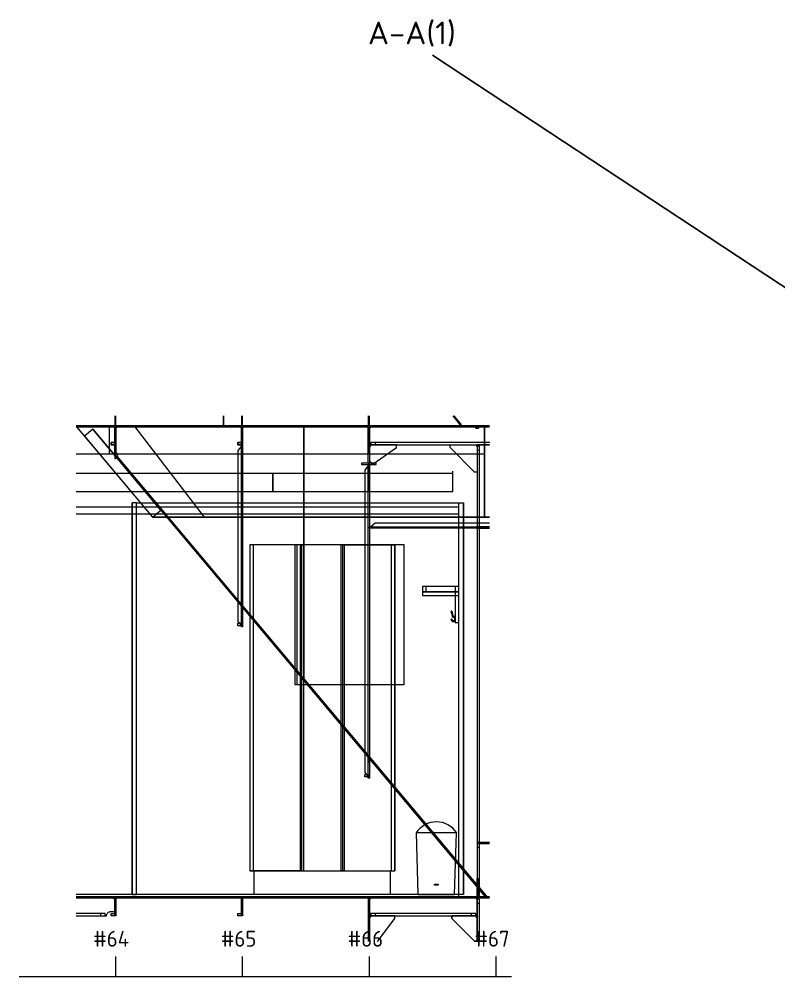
# Model space of a CAD drawing. Header units: millimetres. Extents: x -35117 to 70520, y -28859 to 27816.
# Drawn here: x -17676 to -13484, y -4517 to 802 of the extents above; entities that cross this region are included whole.
import ezdxf

# ---------------------------------------------------------------- set-up
doc = ezdxf.new("R2010")
doc.units = ezdxf.units.MM
for name, color, linetype in [('-1', 7, 'Continuous'), ('-1102', 7, 'Continuous'), ('-1109', 7, 'Continuous'), ('-1113', 7, 'Continuous'), ('-1114', 7, 'Continuous'), ('-1513', 7, 'Continuous'), ('-1602', 7, 'Continuous'), ('1', 7, 'Continuous')]:
    doc.layers.add(name, color=color, linetype=linetype)
doc.styles.add('Standard1', font='simplex.shx', dxfattribs={"height": 2.5})
doc.styles.add('Style_GOST_type_B', font='GOST type B')

msp = doc.modelspace()

# ---------------------------------------------------------------- linework, layer by layer
at = {"layer": '-1', "color": 1, "lineweight": 0}
for p, q in [((-17143.058, -4481.886), (-17143.058, -4372.511)), ((-16443.058, -4481.886), (-16443.058, -4372.511)), ((-15743.058, -4481.886), (-15743.058, -4372.511)), ((-15043.058, -4481.886), (-15043.058, -4372.511)), ((-17675.834, -4481.886), (-14958.732, -4481.886))]:
    msp.add_line(p, q, dxfattribs=at)
at = {"layer": '-1102', "color": 3, "lineweight": 0}
for p, q in [((-16549.058, -1387.83), (-16549.058, -1441.897)), ((-15080.576, -1441.897), (-17360.905, -1441.897)), ((-17360.905, -1441.996), (-15080.576, -1441.996)), ((-17143.058, -1447.896), (-17149.058, -1447.896)), ((-17149.058, -1447.896), (-17149.058, -1547.91)), ((-17143.058, -1547.91), (-17143.058, -1447.896)), ((-16549.058, -1441.897), (-15080.576, -1441.897)), ((-15148.057, -1447.896), (-15080.576, -1447.896)), ((-17149.058, -1547.91), (-17143.058, -1547.91)), ((-17149.058, -1547.91), (-17149.058, -1552.055)), ((-17149.058, -1552.055), (-17143.058, -1552.055)), ((-17149.058, -1552.055), (-17149.058, -1562.967)), ((-17149.058, -1562.967), (-17143.058, -1562.967)), ((-17149.058, -1562.967), (-17149.058, -1579.039)), ((-17149.058, -1579.039), (-17143.058, -1579.039)), ((-17149.058, -1579.039), (-17149.058, -1597.896)), ((-17143.058, -1552.055), (-17143.058, -1547.91)), ((-17143.058, -1562.967), (-17143.058, -1552.055)), ((-17143.058, -1579.039), (-17143.058, -1562.967)), ((-17143.058, -1597.896), (-17143.058, -1579.039)), ((-17149.058, -1597.896), (-17143.058, -1597.896)), ((-17149.058, -1597.896), (-17149.058, -1622.896)), ((-17149.058, -1622.896), (-17143.058, -1622.896)), ((-17143.058, -1622.896), (-17143.058, -1597.896)), ((-15943.058, -4047.896), (-17360.905, -4047.896)), ((-15943.058, -4047.896), (-15080.576, -4047.896)), ((-15943.058, -4047.896), (-15080.576, -4047.896)), ((-15749.058, -4047.896), (-15749.058, -4288.979))]:
    msp.add_line(p, q, dxfattribs=at)
for points in [[(-17360.905, -1441.897), (-16549.058, -1441.897), (-16549.058, -1387.83)], [(-17360.905, -1447.896), (-16938.059, -1447.896), (-16938.059, -1441.897), (-17360.905, -1441.897)], [(-17360.905, -1447.896), (-16583.06, -1447.896), (-16583.06, -1441.897), (-17360.905, -1441.897)], [(-16938.059, -1447.896), (-15148.057, -1447.896), (-15148.057, -1441.897), (-16938.059, -1441.897), (-16938.059, -1447.896)], [(-15080.576, -1447.896), (-16583.06, -1447.896), (-16583.06, -1441.897), (-15080.576, -1441.897)], [(-15749.058, -1647.896), (-15749.058, -1447.896), (-15743.058, -1447.896), (-15743.058, -1647.896), (-15749.058, -1647.896)], [(-15080.576, -1441.897), (-15148.057, -1441.897), (-15148.057, -1447.896)], [(-15099.418, -4037.896), (-17138.779, -1607.896), (-17143.375, -1611.754), (-15104.014, -4041.754), (-15099.418, -4037.896)], [(-17360.905, -4041.896), (-15943.058, -4041.896), (-15943.058, -4047.896)], [(-17360.905, -4047.896), (-15943.058, -4047.896), (-15943.058, -4041.896), (-17360.905, -4041.896)], [(-15080.576, -4041.896), (-15943.058, -4041.896), (-15943.058, -4047.896)], [(-15080.576, -4041.896), (-15943.058, -4041.896), (-15943.058, -4047.896)], [(-15743.058, -4288.979), (-15743.058, -4047.896), (-15749.058, -4047.896)]]:
    msp.add_lwpolyline(points, dxfattribs=at)
for points in [[(-16105.057, -1447.896), (-17133.06, -1447.896), (-17143.058, -1457.896), (-17143.058, -1591.277, -0.16022517), (-17137.125, -1593.228, -0.16017485), (-17133.506, -1598.32, -0.16017497), (-17133.616, -1604.566, -0.16014554), (-17137.412, -1609.529), (-16105.057, -2839.625), (-16105.057, -1447.896)], [(-15080.576, -1447.896), (-15138.059, -1447.896, -0.19892207), (-15140.989, -1454.967, -0.19898161), (-15148.057, -1457.896, -0.19883507), (-15155.131, -1454.967, -0.19892207), (-15158.06, -1447.896), (-16105.057, -1447.896), (-16105.057, -2839.625), (-15099.418, -4037.896), (-15095.109, -4041.896), (-15080.576, -4041.896)]]:
    msp.add_lwpolyline(points, format="xyb", dxfattribs=at)
at = {"layer": '-1109', "color": 1, "lineweight": 0}
for p, q in [((-17149.058, -1387.83), (-17149.058, -1431.896)), ((-17149.058, -1431.896), (-17143.058, -1431.896)), ((-17149.058, -1431.896), (-17149.058, -1441.897)), ((-17143.058, -1431.896), (-17143.058, -1387.83)), ((-17143.058, -1441.897), (-17143.058, -1431.896)), ((-16449.058, -1387.83), (-16449.058, -1431.896)), ((-16449.058, -1431.896), (-16443.058, -1431.896)), ((-16449.058, -1431.896), (-16449.058, -1441.897)), ((-16443.058, -1431.896), (-16443.058, -1387.83)), ((-16443.058, -1441.897), (-16443.058, -1431.896)), ((-15749.058, -1387.83), (-15749.058, -1431.896)), ((-15749.058, -1431.896), (-15743.058, -1431.896)), ((-15749.058, -1431.896), (-15749.058, -1441.897)), ((-15743.058, -1431.896), (-15743.058, -1387.83)), ((-15743.058, -1441.897), (-15743.058, -1431.896)), ((-15283.188, -1387.83), (-15244.98, -1434.18)), ((-15240.354, -1430.363), (-15275.413, -1387.83)), ((-15244.98, -1434.18), (-15240.354, -1430.363)), ((-15244.98, -1434.18), (-15238.621, -1441.897)), ((-15233.988, -1438.08), (-15240.354, -1430.363)), ((-17149.058, -1441.897), (-17143.058, -1441.897)), ((-16449.058, -1441.897), (-16443.058, -1441.897)), ((-15749.058, -1441.897), (-15743.058, -1441.897)), ((-15238.621, -1441.897), (-15233.988, -1438.08)), ((-15735.911, -1534.504), (-15735.911, -1547.896)), ((-15712.07, -1534.504), (-15735.911, -1534.504)), ((-15712.07, -1534.504), (-15712.07, -1547.896)), ((-15079.044, -1534.504), (-15712.07, -1534.504)), ((-15735.911, -1547.896), (-15712.07, -1547.896)), ((-15712.07, -1547.896), (-15080.576, -1547.896)), ((-15134.666, -1555.047), (-15148.057, -1555.047)), ((-15148.057, -1555.047), (-15148.057, -1578.883)), ((-15134.666, -1578.883), (-15148.057, -1578.883)), ((-15148.057, -1578.883), (-15148.057, -4010.91)), ((-15134.666, -1578.883), (-15134.666, -1555.047)), ((-15134.666, -4010.91), (-15134.666, -1578.883)), ((-15735.911, -2000.896), (-15080.576, -2000.896)), ((-15148.057, -2000.896), (-15148.057, -2006.896)), ((-15080.576, -2000.896), (-15148.057, -2000.896)), ((-15148.057, -2006.896), (-15080.576, -2006.896)), ((-16449.027, -2446.254), (-16443.027, -2446.254)), ((-16449.027, -2457.365), (-16449.027, -2446.254)), ((-16443.027, -2446.254), (-16443.027, -2457.365)), ((-16449.027, -2457.365), (-16443.027, -2457.365)), ((-16449.027, -2464.732), (-16449.027, -2457.365)), ((-16449.027, -2460.396), (-16443.027, -2460.396)), ((-16449.027, -2546.254), (-16449.027, -2460.396)), ((-16449.027, -2464.732), (-16443.027, -2464.732)), ((-16449.027, -2465.869), (-16449.027, -2464.732)), ((-16443.027, -2465.869), (-16449.027, -2465.869)), ((-16443.027, -2457.365), (-16443.027, -2464.732)), ((-16443.027, -2460.396), (-16443.027, -2546.254)), ((-16443.027, -2464.732), (-16443.027, -2465.869)), ((-16443.027, -2546.254), (-16449.027, -2546.254)), ((-15749.094, -3280.254), (-15743.094, -3280.254)), ((-15749.094, -3291.365), (-15749.094, -3280.254)), ((-15749.094, -3291.365), (-15743.094, -3291.365)), ((-15749.094, -3298.732), (-15749.094, -3291.365)), ((-15749.094, -3294.396), (-15743.094, -3294.396)), ((-15749.094, -3380.254), (-15749.094, -3294.396)), ((-15743.094, -3280.254), (-15743.094, -3291.365)), ((-15743.094, -3291.365), (-15743.094, -3298.732)), ((-15743.094, -3294.396), (-15743.094, -3380.254)), ((-15749.094, -3298.732), (-15743.094, -3298.732)), ((-15749.094, -3299.869), (-15749.094, -3298.732)), ((-15743.094, -3299.869), (-15749.094, -3299.869)), ((-15743.094, -3298.732), (-15743.094, -3299.869)), ((-15743.094, -3380.254), (-15749.094, -3380.254)), ((-15148.057, -4010.91), (-15134.666, -4010.91)), ((-15148.057, -4010.91), (-15148.057, -4034.746)), ((-15148.057, -4034.746), (-15134.666, -4034.746)), ((-15134.666, -4034.746), (-15134.666, -4010.91)), ((-17159.055, -4047.896), (-17360.905, -4047.896)), ((-17159.055, -4047.896), (-17360.905, -4047.896)), ((-15134.666, -4055.047), (-15148.057, -4055.047)), ((-15148.057, -4055.047), (-15148.057, -4078.883)), ((-15134.666, -4055.047), (-15148.057, -4055.047)), ((-15148.057, -4055.047), (-15148.057, -4078.883)), ((-15134.666, -4078.883), (-15148.057, -4078.883)), ((-15148.057, -4078.883), (-15148.057, -4288.979)), ((-15134.666, -4078.883), (-15148.057, -4078.883)), ((-15148.057, -4078.883), (-15148.057, -4288.979)), ((-15134.666, -4078.883), (-15134.666, -4055.047)), ((-15134.666, -4078.883), (-15134.666, -4055.047)), ((-15134.666, -4288.979), (-15134.666, -4078.883)), ((-15134.666, -4288.979), (-15134.666, -4078.883)), ((-17225.046, -4134.504), (-17360.905, -4134.504)), ((-17225.046, -4134.504), (-17360.905, -4134.504)), ((-17360.905, -4147.896), (-17225.046, -4147.896)), ((-17360.905, -4147.896), (-17225.046, -4147.896)), ((-17225.046, -4147.896), (-17225.046, -4134.504)), ((-17201.206, -4134.504), (-17225.046, -4134.504)), ((-17225.046, -4147.896), (-17225.046, -4134.504)), ((-17201.206, -4134.504), (-17225.046, -4134.504)), ((-17225.046, -4147.896), (-17201.206, -4147.896)), ((-17225.046, -4147.896), (-17201.206, -4147.896)), ((-17201.206, -4147.896), (-17201.206, -4134.504)), ((-17201.206, -4147.896), (-17201.206, -4134.504)), ((-15735.911, -4134.504), (-15735.911, -4147.896)), ((-15712.07, -4134.504), (-15735.911, -4134.504)), ((-15735.911, -4134.504), (-15735.911, -4147.896)), ((-15712.07, -4134.504), (-15735.911, -4134.504)), ((-15735.911, -4147.896), (-15712.07, -4147.896)), ((-15735.911, -4147.896), (-15712.07, -4147.896)), ((-15712.07, -4134.504), (-15712.07, -4147.896)), ((-15179.044, -4134.504), (-15712.07, -4134.504)), ((-15712.07, -4134.504), (-15712.07, -4147.896)), ((-15179.044, -4134.504), (-15712.07, -4134.504)), ((-15712.07, -4147.896), (-15179.044, -4147.896)), ((-15712.07, -4147.896), (-15179.044, -4147.896)), ((-15179.044, -4147.896), (-15179.044, -4134.504)), ((-15155.21, -4134.504), (-15179.044, -4134.504)), ((-15179.044, -4147.896), (-15179.044, -4134.504)), ((-15155.21, -4134.504), (-15179.044, -4134.504)), ((-15179.044, -4147.896), (-15155.21, -4147.896)), ((-15179.044, -4147.896), (-15155.21, -4147.896)), ((-15155.21, -4147.896), (-15155.21, -4134.504)), ((-15155.21, -4147.896), (-15155.21, -4134.504))]:
    msp.add_line(p, q, dxfattribs=at)
for points in [[(-17143.058, -1447.896), (-17143.058, -1547.896), (-17149.058, -1547.896), (-17149.058, -1447.896), (-17143.058, -1447.896)], [(-17143.058, -1547.896), (-17143.058, -1447.896), (-17149.058, -1447.896), (-17149.058, -1547.896), (-17143.058, -1547.896)], [(-16443.058, -1447.896), (-16443.058, -1547.896), (-16449.058, -1547.896), (-16449.058, -1447.896), (-16443.058, -1447.896)], [(-16443.058, -1547.896), (-16443.058, -1447.896), (-16449.058, -1447.896), (-16449.058, -1547.896), (-16443.058, -1547.896)], [(-15080.576, -1447.896), (-15733.06, -1447.896), (-15743.058, -1457.896), (-15743.058, -1547.896), (-15080.576, -1547.896)], [(-17149.058, -1547.896), (-17169.059, -1547.896), (-17169.059, -1534.504), (-17149.058, -1534.504), (-17149.058, -1547.896)], [(-17169.059, -1547.896), (-17149.058, -1547.896), (-17149.058, -1534.504), (-17169.059, -1534.504), (-17169.059, -1547.896)], [(-16449.058, -1547.896), (-16469.059, -1547.896), (-16469.059, -1534.504), (-16449.058, -1534.504), (-16449.058, -1547.896)], [(-16469.059, -1547.896), (-16449.058, -1547.896), (-16449.058, -1534.504), (-16469.059, -1534.504), (-16469.059, -1547.896)], [(-16449.058, -2545.914), (-16449.058, -1555.047), (-16469.059, -1578.883), (-16469.059, -2522.08), (-16449.058, -2545.914)], [(-16443.058, -1547.896), (-16443.058, -2553.066), (-16449.058, -2553.066), (-16449.058, -1547.896), (-16443.058, -1547.896)], [(-15080.576, -1547.896), (-15148.057, -1547.896), (-15148.057, -4041.896), (-15080.576, -4041.896)], [(-15749.058, -3379.998), (-15749.058, -1663.047), (-15769.059, -1686.883), (-15769.059, -3356.164), (-15749.058, -3379.998)], [(-15743.058, -1655.896), (-15743.058, -3387.148), (-15749.058, -3387.148), (-15749.058, -1655.896), (-15743.058, -1655.896)], [(-15080.576, -2006.896), (-15743.058, -2006.896), (-15743.058, -2000.896), (-15080.576, -2000.896)], [(-15080.576, -1980.896), (-15712.07, -1980.896), (-15735.911, -2000.896)], [(-15148.057, -1980.896), (-15148.057, -2000.896), (-15134.666, -2000.896), (-15134.666, -1980.896), (-15148.057, -1980.896)], [(-16449.027, -2546.254), (-16469.028, -2546.254), (-16469.028, -2532.861), (-16449.027, -2532.861), (-16449.027, -2546.254)], [(-15749.094, -3380.254), (-15769.095, -3380.254), (-15769.095, -3366.861), (-15749.094, -3366.861), (-15749.094, -3380.254)], [(-15080.576, -3741.896), (-15148.057, -3741.896), (-15148.057, -3747.896), (-15080.576, -3747.896)], [(-15148.057, -3747.896), (-15148.057, -3767.896), (-15134.666, -3767.896), (-15134.666, -3747.896), (-15148.057, -3747.896)], [(-17143.058, -4047.896), (-17143.058, -4147.896), (-17149.058, -4147.896), (-17149.058, -4047.896), (-17143.058, -4047.896)], [(-16443.058, -4047.896), (-16443.058, -4147.896), (-16449.058, -4147.896), (-16449.058, -4047.896), (-16443.058, -4047.896)], [(-15158.06, -4047.896), (-15733.06, -4047.896), (-15743.058, -4057.896), (-15743.058, -4147.896), (-15148.057, -4147.896), (-15148.057, -4057.896), (-15158.06, -4047.896)], [(-15158.06, -4047.896), (-15733.06, -4047.896), (-15743.058, -4057.896), (-15743.058, -4147.896), (-15148.057, -4147.896), (-15148.057, -4057.896), (-15158.06, -4047.896)], [(-15080.576, -4047.896), (-15148.057, -4047.896), (-15148.057, -4288.979)], [(-15080.576, -4047.896), (-15148.057, -4047.896), (-15148.057, -4288.979)], [(-17149.058, -4147.896), (-17169.059, -4147.896), (-17169.059, -4134.504), (-17149.058, -4134.504), (-17149.058, -4147.896)], [(-16449.058, -4147.896), (-16469.059, -4147.896), (-16469.059, -4134.504), (-16449.058, -4134.504), (-16449.058, -4147.896)]]:
    msp.add_lwpolyline(points, dxfattribs=at)
at = {"layer": '-1109', "color": 4, "lineweight": 0}
msp.add_lwpolyline([(-15148.057, -4041.896), (-15148.057, -3941.896), (-15140.061, -3941.896), (-15140.061, -4041.896), (-15148.057, -4041.896)], dxfattribs=at)
at = {"layer": '-1109', "color": 1, "lineweight": 0}
msp.add_lwpolyline([(-17360.905, -4147.896), (-17194.059, -4147.896, -0.19890422), (-17186.735, -4130.219, -0.19893077), (-17169.059, -4122.896), (-17149.058, -4122.896), (-17149.058, -4057.896), (-17159.055, -4047.896)], format="xyb", dxfattribs=at)
msp.add_lwpolyline([(-17360.905, -4147.896), (-17194.059, -4147.896, -0.19890422), (-17186.735, -4130.219, -0.19893077), (-17169.059, -4122.896), (-17149.058, -4122.896), (-17149.058, -4057.896), (-17159.055, -4047.896)], format="xyb", dxfattribs=at)
at = {"layer": '-1113', "color": 1, "lineweight": 0}
msp.add_lwpolyline([(-15706.058, -1647.896), (-15786.057, -1647.896), (-15786.057, -1655.896), (-15706.058, -1655.896), (-15706.058, -1647.896)], dxfattribs=at)
at = {"layer": '-1114', "color": 4, "lineweight": 0}
for p, q in [((-16443.058, -1447.912), (-16449.058, -1447.912)), ((-16449.058, -1447.912), (-16449.058, -1457.896)), ((-16443.058, -1457.896), (-16449.058, -1457.896)), ((-16449.058, -1457.896), (-16449.058, -1597.896)), ((-16443.058, -1457.896), (-16443.058, -1447.912)), ((-16443.058, -1597.896), (-16443.058, -1457.896)), ((-15743.058, -1447.912), (-15749.058, -1447.912)), ((-15749.058, -1447.912), (-15749.058, -1457.896)), ((-15743.058, -1457.896), (-15749.058, -1457.896)), ((-15749.058, -1457.896), (-15749.058, -1597.896)), ((-15743.058, -1457.896), (-15743.058, -1447.912)), ((-15743.058, -1597.896), (-15743.058, -1457.896)), ((-16443.058, -1547.896), (-16449.058, -1547.896)), ((-16449.058, -1547.896), (-16449.058, -1562.896)), ((-16449.058, -1562.896), (-16443.058, -1562.896)), ((-16449.058, -1562.896), (-16449.058, -1697.896)), ((-16443.058, -1562.896), (-16443.058, -1547.896)), ((-16443.058, -1697.896), (-16443.058, -1562.896)), ((-16449.058, -1597.896), (-16443.058, -1597.896)), ((-15749.058, -1597.896), (-15743.058, -1597.896)), ((-16449.058, -1697.896), (-16443.058, -1697.896)), ((-15743.058, -1655.896), (-15749.058, -1655.896)), ((-15749.058, -1655.896), (-15749.058, -1670.896)), ((-15749.058, -1670.896), (-15743.058, -1670.896)), ((-15749.058, -1670.896), (-15749.058, -1805.896)), ((-15743.058, -1670.896), (-15743.058, -1655.896)), ((-15743.058, -1805.896), (-15743.058, -1670.896)), ((-15749.058, -1805.896), (-15743.058, -1805.896)), ((-15298.057, -2006.896), (-15298.057, -2000.896)), ((-15298.057, -2000.896), (-15163.059, -2000.896)), ((-15163.059, -2006.896), (-15298.057, -2006.896)), ((-15163.059, -2006.896), (-15163.059, -2000.896)), ((-15163.059, -2000.896), (-15148.057, -2000.896)), ((-15148.057, -2006.896), (-15163.059, -2006.896)), ((-15148.057, -2000.896), (-15148.057, -2006.896)), ((-15743.058, -4157.896), (-15743.058, -4287.896)), ((-15743.058, -4157.896), (-15743.058, -4287.896))]:
    msp.add_line(p, q, dxfattribs=at)
for points in [[(-15743.058, -1557.896), (-15743.058, -1637.896), (-15733.06, -1647.896), (-15716.056, -1647.896), (-15593.058, -1562.896), (-15593.058, -1547.896), (-15733.06, -1547.896), (-15743.058, -1557.896)], [(-15148.057, -1557.896), (-15148.057, -1697.896), (-15163.059, -1697.896), (-15298.057, -1562.896), (-15298.057, -1547.896), (-15158.06, -1547.896), (-15148.057, -1557.896)], [(-15699.253, -4288.979), (-15603.055, -4162.896), (-15603.055, -4147.896), (-15733.06, -4147.896), (-15743.058, -4157.896)], [(-15699.253, -4288.979), (-15603.055, -4162.896), (-15603.055, -4147.896), (-15733.06, -4147.896), (-15743.058, -4157.896)], [(-15148.057, -4157.896), (-15148.057, -4287.896), (-15163.059, -4287.896), (-15288.059, -4162.896), (-15288.059, -4147.896), (-15158.06, -4147.896), (-15148.057, -4157.896)], [(-15158.06, -4147.896), (-15288.059, -4147.896), (-15288.059, -4162.896), (-15163.059, -4287.896), (-15148.057, -4287.896), (-15148.057, -4157.896), (-15158.06, -4147.896)]]:
    msp.add_lwpolyline(points, dxfattribs=at)
at = {"layer": '-1513', "color": 34, "lineweight": 0}
for p, q in [((-17360.905, -1441.781), (-15080.576, -1441.567)), ((-15107.914, -1447.561), (-17360.905, -1447.561)), ((-17269.523, -1461.445), (-16893.967, -1908.941)), ((-17178.696, -1447.561), (-17178.696, -1597.561)), ((-17149.058, -1447.561), (-17178.696, -1447.561)), ((-17149.058, -1597.561), (-17149.058, -1447.561)), ((-15108.103, -1447.561), (-15108.103, -1447.564)), ((-15080.576, -1447.561), (-15108.103, -1447.561)), ((-15108.103, -1447.564), (-15108.103, -1947.564)), ((-15108.103, -1447.564), (-15080.576, -1447.564)), ((-15107.914, -1597.561), (-15107.914, -1447.561)), ((-15107.877, -1447.561), (-15107.914, -1447.561)), ((-15107.877, -1597.561), (-15107.877, -1447.561)), ((-17360.905, -1597.561), (-15107.914, -1597.561)), ((-17178.696, -1597.561), (-17149.058, -1597.561)), ((-15107.914, -1597.561), (-15107.877, -1597.561)), ((-15107.834, -1947.561), (-16940.262, -1947.107)), ((-15108.103, -1947.564), (-15080.576, -1947.564))]:
    msp.add_line(p, q, dxfattribs=at)
at = {"layer": '-1513', "color": 231, "lineweight": 0}
for p, q in [((-17053.354, -1867.857), (-17053.354, -4028.894)), ((-17053.354, -4028.894), (-17053.354, -1867.857)), ((-15224.125, -4028.896), (-15224.125, -1867.857)), ((-15224.125, -1867.857), (-15224.125, -4028.896)), ((-15224.125, -4028.896), (-15249.125, -4028.896))]:
    msp.add_line(p, q, dxfattribs=at)
at = {"layer": '-1513', "color": 34, "lineweight": 0}
for points in [[(-15107.834, -1947.561), (-15107.834, -1447.561), (-17359.22, -1447.896)], [(-17359.22, -1447.896), (-16940.262, -1947.107), (-15107.834, -1947.561)], [(-17269.523, -1461.445), (-17315.482, -1500.016), (-16939.921, -1947.512), (-16893.967, -1908.941)], [(-16893.967, -1908.941), (-16894.034, -1908.859), (-17269.523, -1461.445)], [(-15080.576, -1947.554), (-16652.543, -1947.547), (-17036.918, -1447.889), (-15080.576, -1447.638)]]:
    msp.add_lwpolyline(points, dxfattribs=at)
at = {"layer": '-1513', "color": 231, "lineweight": 0}
for points in [[(-17360.905, -1927.857), (-15249.399, -1927.857), (-15249.399, -1891.857), (-17360.905, -1891.857)], [(-17053.354, -4028.894), (-17028.354, -4028.894), (-17028.354, -1867.857), (-17053.354, -1867.857)], [(-17028.354, -1867.857), (-15224.32, -1867.857), (-15224.259, -4028.894), (-17028.354, -4028.894), (-17028.354, -1867.857)], [(-15249.125, -4028.896), (-15249.125, -1867.857), (-15224.125, -1867.857)], [(-17360.905, -4040.871), (-15249.399, -4040.871), (-15249.399, -4028.871), (-17360.905, -4028.871)]]:
    msp.add_lwpolyline(points, dxfattribs=at)
at = {"layer": '-1602', "color": 6, "lineweight": 0}
msp.add_line((-15282.633, -1755.896), (-15282.633, -1692.514), dxfattribs=at)
for points in [[(-17360.905, -1805.896), (-16276.285, -1805.896), (-16276.285, -1705.896), (-17360.905, -1705.896)], [(-16276.285, -1805.896), (-15282.633, -1805.896), (-15282.633, -1705.896), (-16276.285, -1705.896), (-16276.285, -1805.896)]]:
    msp.add_lwpolyline(points, dxfattribs=at)
msp.add_lwpolyline([(-7624.675, -4516.826), (-15394.147, 603.822)])
at = {"color": 5, "lineweight": 0}
for p in [(-15993.058, -4041.896), (-15993.058, -4041.896), (-15993.058, -4047.896), (-15993.058, -4047.896)]:
    msp.add_point(p, dxfattribs=at)
at = {"layer": '1', "color": 133, "lineweight": 0}
for p, q in [((-16123.978, -2098.894), (-16403.354, -2098.894)), ((-16403.354, -2098.894), (-16403.354, -3898.894)), ((-16123.978, -2098.894), (-16117.045, -2098.894)), ((-16123.978, -3898.894), (-16123.978, -2098.894)), ((-16117.045, -2098.894), (-16106.37, -2098.894)), ((-16117.045, -2098.894), (-16117.045, -3898.894)), ((-16106.37, -2098.894), (-16106.37, -3898.894)), ((-15889.664, -2098.894), (-15900.339, -2098.894)), ((-15900.339, -2098.894), (-15900.339, -3898.894)), ((-15889.664, -2098.894), (-15882.731, -2098.894)), ((-15889.664, -3898.894), (-15889.664, -2098.894)), ((-15882.731, -2098.894), (-15603.354, -2098.894)), ((-15882.731, -2098.894), (-15882.731, -3898.894)), ((-15603.354, -2098.894), (-15603.354, -3898.894)), ((-16123.978, -3898.894), (-16403.354, -3898.894)), ((-16117.045, -3898.894), (-16123.978, -3898.894)), ((-16117.045, -3898.894), (-16106.37, -3898.894)), ((-15889.664, -3898.894), (-15900.339, -3898.894)), ((-15882.731, -3898.894), (-15889.664, -3898.894)), ((-15882.731, -3898.894), (-15603.354, -3898.894))]:
    msp.add_line(p, q, dxfattribs=at)
at = {"layer": '1', "color": 121, "lineweight": 0}
for p, q in [((-15291.141, -2465.447), (-15283.347, -2498.301)), ((-15283.347, -2498.301), (-15291.141, -2465.447)), ((-15291.141, -2465.447), (-15283.347, -2498.301)), ((-15283.347, -2498.301), (-15291.141, -2465.447)), ((-15291.141, -2465.447), (-15283.347, -2498.301)), ((-15288.596, -2465.447), (-15291.141, -2465.447)), ((-15291.141, -2465.447), (-15283.347, -2498.301)), ((-15288.596, -2465.447), (-15291.141, -2465.447)), ((-15281.144, -2496.1), (-15288.596, -2465.447)), ((-15272.172, -2498.301), (-15283.347, -2498.301)), ((-15272.172, -2498.301), (-15283.347, -2498.301)), ((-15283.347, -2498.301), (-15272.172, -2498.301)), ((-15269.401, -2496.1), (-15281.144, -2496.1)), ((-15269.401, -2496.1), (-15281.144, -2496.1)), ((-15272.172, -2519.293), (-15272.172, -2498.301)), ((-15272.172, -2519.293), (-15272.172, -2498.301)), ((-15287.919, -2509.98), (-15291.135, -2510.15)), ((-15287.919, -2509.98), (-15291.135, -2510.15)), ((-15285.38, -2523.017), (-15291.135, -2510.15)), ((-15285.38, -2523.017), (-15291.135, -2510.15)), ((-15284.025, -2519.293), (-15287.919, -2509.98)), ((-15284.025, -2519.293), (-15272.172, -2519.293))]:
    msp.add_line(p, q, dxfattribs=at)
at = {"layer": '1', "color": 5, "lineweight": 0}
for p, q in [((-15260.63, -3689.029), (-15485.63, -3689.029)), ((-15263.126, -3689.029), (-15483.127, -3689.029)), ((-15473.13, -4029.029), (-15483.127, -3689.029)), ((-15273.13, -4029.029), (-15263.126, -3689.029)), ((-15473.13, -4029.029), (-15273.13, -4029.029))]:
    msp.add_line(p, q, dxfattribs=at)
at = {"layer": '1', "color": 133, "lineweight": 0}
for points in [[(-16403.354, -3898.894), (-15603.354, -3898.894), (-15603.354, -2098.894), (-16403.354, -2098.894), (-16403.354, -3898.894)], [(-16403.354, -2098.894), (-16403.354, -3898.894), (-16383.353, -3898.894), (-16383.353, -2098.894), (-16403.354, -2098.894)], [(-15449.399, -2328.873), (-15449.399, -2358.873), (-15249.399, -2358.873), (-15249.399, -2328.873), (-15449.399, -2328.873)], [(-15449.399, -2328.873), (-15449.399, -2358.873), (-15429.404, -2358.873), (-15429.404, -2328.873), (-15449.399, -2328.873)], [(-15269.401, -2328.873), (-15269.401, -2528.873), (-15249.399, -2528.873), (-15249.399, -2328.873), (-15269.401, -2328.873)], [(-15449.399, -2378.873), (-15249.399, -2378.873), (-15249.399, -2358.873), (-15449.399, -2358.873), (-15449.399, -2378.873)], [(-16378.354, -3898.894), (-15628.354, -3898.894), (-15628.354, -4028.894), (-16378.354, -4028.894), (-16378.354, -3898.894)]]:
    msp.add_lwpolyline(points, dxfattribs=at)
at = {"layer": '1', "color": 251, "lineweight": 0}
for points in [[(-16403.354, -2098.894), (-16403.354, -3898.894), (-16383.353, -3898.894), (-16383.353, -2098.894), (-16403.354, -2098.894)], [(-16143.351, -2097.051), (-16143.351, -2872.051), (-16153.354, -2872.051), (-16153.354, -2097.051), (-16143.351, -2097.051)], [(-15623.356, -2098.894), (-15623.356, -3898.894), (-15603.354, -3898.894), (-15603.354, -2098.894), (-15623.356, -2098.894)]]:
    msp.add_lwpolyline(points, dxfattribs=at)
at = {"layer": '1', "color": 9, "lineweight": 0}
msp.add_lwpolyline([(-16153.354, -2872.051), (-16153.354, -2097.051), (-15553.354, -2097.051), (-15553.354, -2872.051), (-16153.354, -2872.051)], dxfattribs=at)
at = {"layer": '1', "color": 121, "lineweight": 0}
for points in [[(-15291.141, -2465.447), (-15288.596, -2465.447), (-15281.144, -2496.1), (-15269.401, -2496.1), (-15269.401, -2523.017), (-15285.38, -2523.017)], [(-15291.141, -2465.447), (-15288.596, -2465.447), (-15281.144, -2496.1), (-15269.401, -2496.1), (-15269.401, -2523.017), (-15285.38, -2523.017)], [(-15291.135, -2510.15), (-15285.38, -2523.017), (-15269.401, -2523.017), (-15269.401, -2496.1)], [(-15272.172, -2498.301), (-15272.172, -2519.293), (-15284.025, -2519.293)], [(-15291.135, -2510.15), (-15287.919, -2509.98), (-15284.025, -2519.293), (-15272.172, -2519.293)], [(-15291.135, -2510.15), (-15287.919, -2509.98), (-15284.025, -2519.293), (-15272.172, -2519.293)]]:
    msp.add_lwpolyline(points, dxfattribs=at)
at = {"layer": '1', "color": 5, "lineweight": 0}
msp.add_lwpolyline([(-15363.126, -3972.029), (-15363.126, -3979.029), (-15383.127, -3979.029), (-15383.127, -3972.029), (-15363.126, -3972.029)], dxfattribs=at)
msp.add_arc((-15373.13, -3764.498), 135.469, 33.85503, 146.144974, dxfattribs=at)

# ---------------------------------------------------------------- texts
at = {"layer": '-1', "color": 1, "lineweight": 0, "style": 'Style_GOST_type_B'}
for s, p in [('#64', (-17267.972, -4317.824)), ('#65', (-16563.267, -4317.824)), ('#66', (-15863.267, -4317.824)), ('#67', (-15163.267, -4317.824))]:
    msp.add_text(s, height=87.5, dxfattribs=at).set_placement(p)
at = {"color": 4, "style": 'Standard1'}
msp.add_text('А-А(1)', height=125, dxfattribs=at).set_placement((-15751.497, 663.489, 0))

doc.saveas('drawing.dxf')
